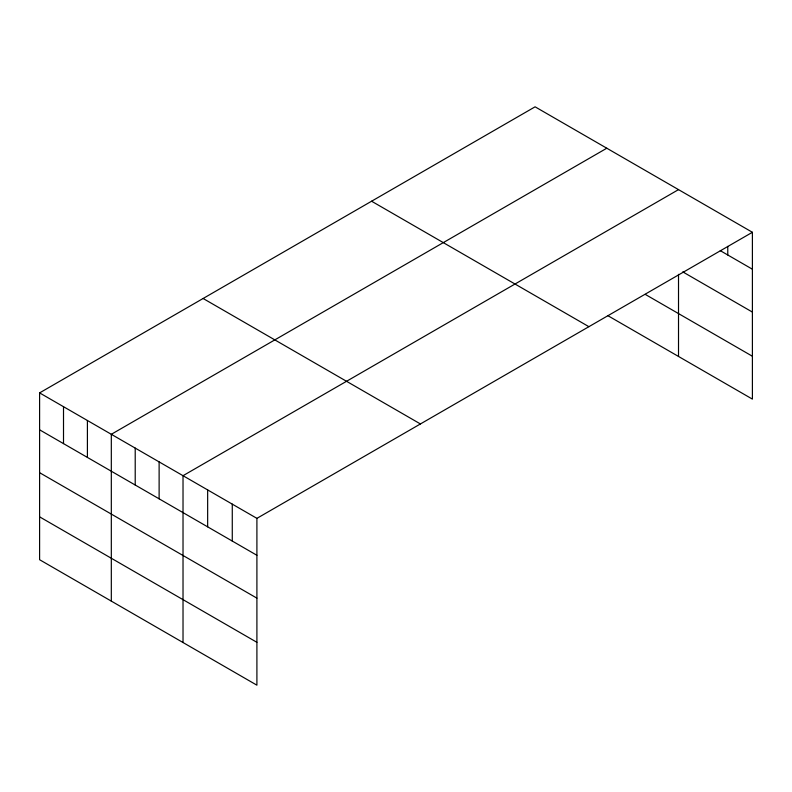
<?xml version="1.0" encoding="UTF-8"?>
<svg xmlns="http://www.w3.org/2000/svg" width="792" height="792" viewBox="0 0 792 792"><rect width="100%" height="100%" fill="white"/><g stroke="black" fill="none" stroke-linecap="round" stroke-linejoin="round"><path stroke-width="1.19" d="M752.4 232.284L256.905 518.354L256.905 685.179L39.6 559.716L39.6 392.891L535.095 106.821L752.4 232.284L752.4 399.109L607.84 315.652M606.801 148.223L111.316 434.293L111.316 601.128M678.516 189.625L183.021 475.695L183.021 642.53M720.274 250.658L752.4 269.211M682.803 271.894L752.4 312.078M645.262 294.386L752.4 356.242M371.577 201.218L588.892 326.68M203.108 298.485L420.423 423.948M39.6 392.891L256.905 518.354M39.6 429.818L256.905 555.281M39.6 472.685L256.905 598.148M39.6 516.849L256.905 642.312M727.769 246.371L727.769 254.994M678.516 274.329L678.516 356.459M232.274 504.128L232.274 541.065M207.653 489.911L207.653 526.838M159.123 461.894L159.123 498.821M135.214 448.094L135.214 485.021M87.407 420.493L87.407 457.42M63.509 406.692L63.509 443.619"/></g></svg>
